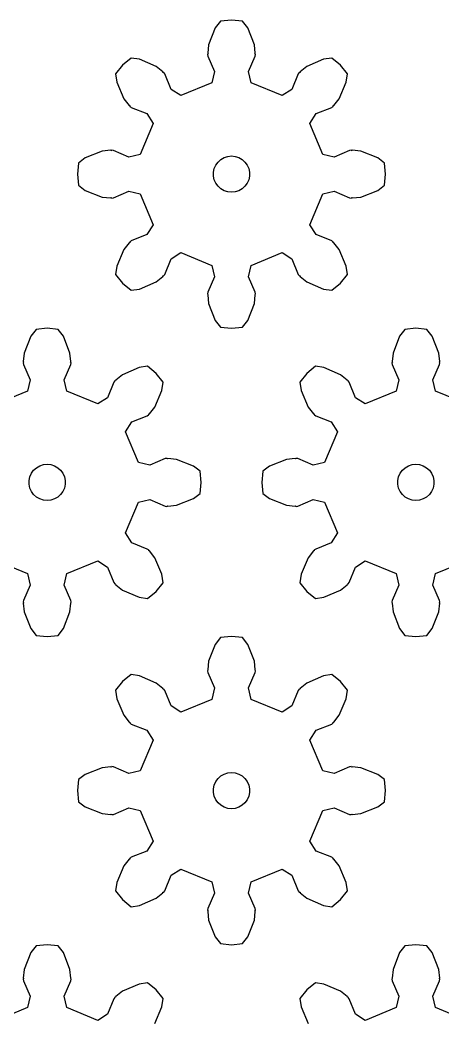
# Model space of a CAD drawing. Extents: x 0 to 208, y 0 to 229.
# Drawn here: x 56.2 to 91.1, y 146.4 to 229.2 of the extents above; entities that cross this region are included whole.
import ezdxf

# ---------------------------------------------------------------- set-up
doc = ezdxf.new("R2010")
doc.units = 0

msp = doc.modelspace()

# ---------------------------------------------------------------- linework, layer by layer
for p, q in [((72.324, 228.53), (71.774, 227.138)), ((72.741, 229.092), (72.324, 228.53)), ((73.662, 229.183), (72.741, 229.092)), ((74.583, 229.092), (73.662, 229.183)), ((75, 228.53), (74.583, 229.092)), ((75.55, 227.138), (75, 228.53)), ((71.774, 227.138), (71.693, 226.433)), ((75.631, 226.433), (75.55, 227.138)), ((65.374, 226.041), (64.659, 225.454)), ((66.067, 225.938), (65.374, 226.041)), ((71.682, 226.338), (71.681, 226.329)), ((71.681, 226.329), (71.701, 226.196)), ((71.725, 226.394), (71.682, 226.338)), ((71.693, 226.433), (71.725, 226.394)), ((71.701, 226.196), (72.249, 224.933)), ((75.075, 224.933), (75.623, 226.196)), ((75.599, 226.394), (75.631, 226.433)), ((75.642, 226.338), (75.599, 226.394)), ((75.623, 226.196), (75.643, 226.329)), ((75.643, 226.329), (75.642, 226.338)), ((81.95, 226.041), (81.257, 225.938)), ((82.665, 225.454), (81.95, 226.041)), ((64.659, 225.454), (64.072, 224.739)), ((67.439, 225.343), (66.067, 225.938)), ((67.995, 224.902), (67.439, 225.343)), ((79.885, 225.343), (79.329, 224.902)), ((81.257, 225.938), (79.885, 225.343)), ((83.252, 224.739), (82.665, 225.454)), ((64.072, 224.739), (64.175, 224.046)), ((68.001, 224.851), (67.995, 224.902)), ((68.07, 224.842), (68.001, 224.851)), ((68.078, 224.836), (68.07, 224.842)), ((68.158, 224.728), (68.078, 224.836)), ((68.664, 223.448), (68.158, 224.728)), ((72.249, 224.933), (72.029, 223.989)), ((75.295, 223.989), (75.075, 224.933)), ((79.166, 224.728), (78.66, 223.448)), ((79.246, 224.836), (79.166, 224.728)), ((79.253, 224.842), (79.246, 224.836)), ((79.323, 224.851), (79.253, 224.842)), ((79.329, 224.902), (79.323, 224.851)), ((83.149, 224.046), (83.252, 224.739)), ((64.175, 224.046), (64.77, 222.673)), ((72.029, 223.989), (69.487, 222.936)), ((77.837, 222.936), (75.295, 223.989)), ((82.554, 222.673), (83.149, 224.046)), ((64.77, 222.673), (65.211, 222.118)), ((69.487, 222.936), (68.664, 223.448)), ((78.66, 223.448), (77.837, 222.936)), ((82.113, 222.118), (82.554, 222.673)), ((65.211, 222.118), (65.262, 222.112)), ((65.262, 222.112), (65.271, 222.042)), ((65.271, 222.042), (65.277, 222.035)), ((65.277, 222.035), (65.384, 221.955)), ((65.384, 221.955), (66.665, 221.449)), ((80.659, 221.449), (81.94, 221.955)), ((81.94, 221.955), (82.047, 222.035)), ((82.047, 222.035), (82.053, 222.042)), ((82.053, 222.042), (82.062, 222.112)), ((82.062, 222.112), (82.113, 222.118)), ((66.665, 221.449), (67.177, 220.626)), ((80.147, 220.626), (80.659, 221.449)), ((67.177, 220.626), (66.124, 218.084)), ((81.2, 218.084), (80.147, 220.626)), ((61.583, 217.789), (61.02, 217.372)), ((62.974, 218.338), (61.583, 217.789)), ((63.679, 218.419), (62.974, 218.338)), ((63.719, 218.388), (63.679, 218.419)), ((63.775, 218.43), (63.719, 218.388)), ((63.784, 218.431), (63.775, 218.43)), ((63.917, 218.412), (63.784, 218.431)), ((65.18, 217.864), (63.917, 218.412)), ((66.124, 218.084), (65.18, 217.864)), ((72.78, 217.664), (73.052, 217.821)), ((73.052, 217.821), (73.35, 217.918)), ((73.35, 217.918), (73.662, 217.951)), ((73.662, 217.951), (73.974, 217.918)), ((73.974, 217.918), (74.272, 217.821)), ((74.272, 217.821), (74.544, 217.664)), ((82.144, 217.864), (81.2, 218.084)), ((83.407, 218.412), (82.144, 217.864)), ((83.54, 218.431), (83.407, 218.412)), ((83.549, 218.43), (83.54, 218.431)), ((83.605, 218.388), (83.549, 218.43)), ((83.645, 218.419), (83.605, 218.388)), ((84.35, 218.338), (83.645, 218.419)), ((85.741, 217.789), (84.35, 218.338)), ((86.304, 217.372), (85.741, 217.789)), ((61.02, 217.372), (60.93, 216.451)), ((72.17, 216.608), (72.235, 216.914)), ((72.235, 216.914), (72.363, 217.201)), ((72.363, 217.201), (72.547, 217.454)), ((72.547, 217.454), (72.78, 217.664)), ((74.544, 217.664), (74.777, 217.454)), ((74.777, 217.454), (74.961, 217.201)), ((74.961, 217.201), (75.089, 216.914)), ((75.089, 216.914), (75.154, 216.608)), ((86.394, 216.451), (86.304, 217.372)), ((60.93, 216.451), (61.02, 215.53)), ((72.17, 216.294), (72.17, 216.608)), ((72.235, 215.987), (72.17, 216.294)), ((75.154, 216.294), (75.089, 215.987)), ((75.154, 216.608), (75.154, 216.294)), ((86.304, 215.53), (86.394, 216.451)), ((61.02, 215.53), (61.583, 215.113)), ((72.363, 215.701), (72.235, 215.987)), ((72.547, 215.447), (72.363, 215.701)), ((72.78, 215.237), (72.547, 215.447)), ((73.052, 215.08), (72.78, 215.237)), ((74.544, 215.237), (74.272, 215.08)), ((74.777, 215.447), (74.544, 215.237)), ((74.961, 215.701), (74.777, 215.447)), ((75.089, 215.987), (74.961, 215.701)), ((85.741, 215.113), (86.304, 215.53)), ((61.583, 215.113), (62.974, 214.563)), ((62.974, 214.563), (63.679, 214.482)), ((63.679, 214.482), (63.719, 214.514)), ((63.719, 214.514), (63.775, 214.471)), ((63.775, 214.471), (63.784, 214.47)), ((63.784, 214.47), (63.917, 214.49)), ((63.917, 214.49), (65.18, 215.038)), ((65.18, 215.038), (66.124, 214.817)), ((66.124, 214.817), (67.177, 212.275)), ((73.35, 214.984), (73.052, 215.08)), ((73.662, 214.951), (73.35, 214.984)), ((73.974, 214.984), (73.662, 214.951)), ((74.272, 215.08), (73.974, 214.984)), ((80.147, 212.275), (81.2, 214.817)), ((81.2, 214.817), (82.144, 215.038)), ((82.144, 215.038), (83.407, 214.49)), ((83.407, 214.49), (83.54, 214.47)), ((83.54, 214.47), (83.549, 214.471)), ((83.549, 214.471), (83.605, 214.514)), ((83.605, 214.514), (83.645, 214.482)), ((83.645, 214.482), (84.35, 214.563)), ((84.35, 214.563), (85.741, 215.113)), ((67.177, 212.275), (66.665, 211.452)), ((80.659, 211.452), (80.147, 212.275)), ((66.665, 211.452), (65.384, 210.946)), ((81.94, 210.946), (80.659, 211.452)), ((65.211, 210.784), (64.77, 210.228)), ((65.262, 210.79), (65.211, 210.784)), ((65.271, 210.859), (65.262, 210.79)), ((65.277, 210.867), (65.271, 210.859)), ((65.384, 210.946), (65.277, 210.867)), ((82.047, 210.867), (81.94, 210.946)), ((82.053, 210.859), (82.047, 210.867)), ((82.062, 210.79), (82.053, 210.859)), ((82.113, 210.784), (82.062, 210.79)), ((82.554, 210.228), (82.113, 210.784)), ((64.77, 210.228), (64.175, 208.855)), ((68.158, 208.173), (68.664, 209.454)), ((68.664, 209.454), (69.487, 209.965)), ((69.487, 209.965), (72.029, 208.913)), ((75.295, 208.913), (77.837, 209.965)), ((77.837, 209.965), (78.66, 209.454)), ((78.66, 209.454), (79.166, 208.173)), ((83.149, 208.855), (82.554, 210.228)), ((64.175, 208.855), (64.072, 208.163)), ((72.029, 208.913), (72.249, 207.969)), ((75.075, 207.969), (75.295, 208.913)), ((83.252, 208.163), (83.149, 208.855)), ((64.072, 208.163), (64.659, 207.448)), ((67.439, 207.559), (67.995, 208)), ((67.995, 208), (68.001, 208.051)), ((68.001, 208.051), (68.07, 208.06)), ((68.07, 208.06), (68.078, 208.065)), ((68.078, 208.065), (68.158, 208.173)), ((72.249, 207.969), (71.701, 206.705)), ((75.623, 206.705), (75.075, 207.969)), ((79.166, 208.173), (79.246, 208.065)), ((79.246, 208.065), (79.253, 208.06)), ((79.253, 208.06), (79.323, 208.051)), ((79.323, 208.051), (79.329, 208)), ((79.329, 208), (79.885, 207.559)), ((82.665, 207.448), (83.252, 208.163)), ((64.659, 207.448), (65.374, 206.861)), ((65.374, 206.861), (66.067, 206.963)), ((66.067, 206.963), (67.439, 207.559)), ((79.885, 207.559), (81.257, 206.963)), ((81.257, 206.963), (81.95, 206.861)), ((81.95, 206.861), (82.665, 207.448)), ((71.701, 206.705), (71.681, 206.573)), ((71.681, 206.573), (71.682, 206.564)), ((71.682, 206.564), (71.725, 206.508)), ((71.725, 206.508), (71.693, 206.468)), ((71.693, 206.468), (71.774, 205.763)), ((75.55, 205.763), (75.631, 206.468)), ((75.599, 206.508), (75.642, 206.564)), ((75.631, 206.468), (75.599, 206.508)), ((75.643, 206.573), (75.623, 206.705)), ((75.642, 206.564), (75.643, 206.573)), ((71.774, 205.763), (72.324, 204.371)), ((75, 204.371), (75.55, 205.763)), ((57.509, 203.628), (57.092, 203.065)), ((58.43, 203.718), (57.509, 203.628)), ((59.35, 203.628), (58.43, 203.718)), ((59.767, 203.065), (59.35, 203.628)), ((72.324, 204.371), (72.741, 203.809)), ((72.741, 203.809), (73.662, 203.718)), ((73.662, 203.718), (74.583, 203.809)), ((74.583, 203.809), (75, 204.371)), ((87.974, 203.628), (87.557, 203.065)), ((88.894, 203.718), (87.974, 203.628)), ((89.815, 203.628), (88.894, 203.718)), ((90.232, 203.065), (89.815, 203.628)), ((57.092, 203.065), (56.542, 201.674)), ((60.317, 201.674), (59.767, 203.065)), ((87.557, 203.065), (87.007, 201.674)), ((90.782, 201.674), (90.232, 203.065)), ((56.542, 201.674), (56.461, 200.969)), ((60.398, 200.969), (60.317, 201.674)), ((87.007, 201.674), (86.926, 200.969)), ((90.863, 200.969), (90.782, 201.674)), ((56.45, 200.873), (56.449, 200.864)), ((56.449, 200.864), (56.469, 200.731)), ((56.493, 200.929), (56.45, 200.873)), ((56.461, 200.969), (56.493, 200.929)), ((56.469, 200.731), (57.016, 199.468)), ((59.843, 199.468), (60.391, 200.731)), ((60.366, 200.929), (60.398, 200.969)), ((60.409, 200.873), (60.366, 200.929)), ((60.391, 200.731), (60.41, 200.864)), ((60.41, 200.864), (60.409, 200.873)), ((66.025, 200.473), (64.652, 199.878)), ((66.718, 200.576), (66.025, 200.473)), ((67.433, 199.989), (66.718, 200.576)), ((80.606, 200.576), (79.891, 199.989)), ((81.299, 200.473), (80.606, 200.576)), ((82.672, 199.878), (81.299, 200.473)), ((86.915, 200.873), (86.914, 200.864)), ((86.914, 200.864), (86.933, 200.731)), ((86.957, 200.929), (86.915, 200.873)), ((86.926, 200.969), (86.957, 200.929)), ((86.933, 200.731), (87.481, 199.468)), ((90.307, 199.468), (90.855, 200.731)), ((90.831, 200.929), (90.863, 200.969)), ((90.874, 200.873), (90.831, 200.929)), ((90.855, 200.731), (90.875, 200.864)), ((90.875, 200.864), (90.874, 200.873)), ((64.652, 199.878), (64.096, 199.437)), ((68.02, 199.274), (67.433, 199.989)), ((79.891, 199.989), (79.304, 199.274)), ((83.228, 199.437), (82.672, 199.878)), ((57.016, 199.468), (56.796, 198.524)), ((60.063, 198.524), (59.843, 199.468)), ((63.934, 199.264), (63.428, 197.983)), ((64.014, 199.371), (63.934, 199.264)), ((64.021, 199.377), (64.014, 199.371)), ((64.091, 199.386), (64.021, 199.377)), ((64.096, 199.437), (64.091, 199.386)), ((67.917, 198.581), (68.02, 199.274)), ((79.304, 199.274), (79.407, 198.581)), ((83.233, 199.386), (83.228, 199.437)), ((83.303, 199.377), (83.233, 199.386)), ((83.31, 199.371), (83.303, 199.377)), ((83.39, 199.264), (83.31, 199.371)), ((83.896, 197.983), (83.39, 199.264)), ((87.481, 199.468), (87.261, 198.524)), ((90.528, 198.524), (90.307, 199.468)), ((56.796, 198.524), (54.254, 197.471)), ((62.605, 197.471), (60.063, 198.524)), ((63.428, 197.983), (62.605, 197.471)), ((67.322, 197.209), (67.917, 198.581)), ((79.407, 198.581), (80.002, 197.209)), ((84.719, 197.471), (83.896, 197.983)), ((87.261, 198.524), (84.719, 197.471)), ((93.07, 197.471), (90.528, 198.524)), ((66.88, 196.653), (67.322, 197.209)), ((80.002, 197.209), (80.443, 196.653)), ((65.426, 195.984), (66.707, 196.49)), ((66.707, 196.49), (66.815, 196.57)), ((66.815, 196.57), (66.821, 196.577)), ((66.821, 196.577), (66.83, 196.647)), ((66.83, 196.647), (66.88, 196.653)), ((80.443, 196.653), (80.494, 196.647)), ((80.494, 196.647), (80.503, 196.577)), ((80.503, 196.577), (80.509, 196.57)), ((80.509, 196.57), (80.617, 196.49)), ((80.617, 196.49), (81.898, 195.984)), ((64.915, 195.161), (65.426, 195.984)), ((81.898, 195.984), (82.409, 195.161)), ((65.968, 192.619), (64.915, 195.161)), ((82.409, 195.161), (81.356, 192.619)), ((68.175, 192.947), (66.912, 192.399)), ((68.307, 192.967), (68.175, 192.947)), ((68.317, 192.966), (68.307, 192.967)), ((68.372, 192.923), (68.317, 192.966)), ((68.412, 192.955), (68.372, 192.923)), ((69.117, 192.874), (68.412, 192.955)), ((70.509, 192.324), (69.117, 192.874)), ((78.207, 192.874), (76.815, 192.324)), ((78.912, 192.955), (78.207, 192.874)), ((78.952, 192.923), (78.912, 192.955)), ((79.007, 192.966), (78.952, 192.923)), ((79.016, 192.967), (79.007, 192.966)), ((79.149, 192.947), (79.016, 192.967)), ((80.412, 192.399), (79.149, 192.947)), ((57.315, 191.99), (57.548, 192.199)), ((57.548, 192.199), (57.819, 192.356)), ((57.819, 192.356), (58.118, 192.453)), ((58.118, 192.453), (58.43, 192.486)), ((58.43, 192.486), (58.741, 192.453)), ((58.741, 192.453), (59.04, 192.356)), ((59.04, 192.356), (59.311, 192.199)), ((59.311, 192.199), (59.544, 191.99)), ((66.912, 192.399), (65.968, 192.619)), ((71.071, 191.907), (70.509, 192.324)), ((76.815, 192.324), (76.253, 191.907)), ((81.356, 192.619), (80.412, 192.399)), ((87.78, 191.99), (88.013, 192.199)), ((88.013, 192.199), (88.284, 192.356)), ((88.284, 192.356), (88.583, 192.453)), ((88.583, 192.453), (88.894, 192.486)), ((88.894, 192.486), (89.206, 192.453)), ((89.206, 192.453), (89.504, 192.356)), ((89.504, 192.356), (89.776, 192.199)), ((89.776, 192.199), (90.009, 191.99)), ((56.938, 191.143), (57.003, 191.449)), ((57.003, 191.449), (57.131, 191.736)), ((57.131, 191.736), (57.315, 191.99)), ((59.544, 191.99), (59.729, 191.736)), ((59.729, 191.736), (59.856, 191.449)), ((59.856, 191.449), (59.921, 191.143)), ((71.162, 190.986), (71.071, 191.907)), ((76.253, 191.907), (76.162, 190.986)), ((87.403, 191.143), (87.468, 191.449)), ((87.468, 191.449), (87.595, 191.736)), ((87.595, 191.736), (87.78, 191.99)), ((90.009, 191.99), (90.193, 191.736)), ((90.193, 191.736), (90.321, 191.449)), ((90.321, 191.449), (90.386, 191.143)), ((56.938, 190.829), (56.938, 191.143)), ((57.003, 190.522), (56.938, 190.829)), ((57.131, 190.236), (57.003, 190.522)), ((59.856, 190.522), (59.729, 190.236)), ((59.921, 190.829), (59.856, 190.522)), ((59.921, 191.143), (59.921, 190.829)), ((71.071, 190.065), (71.162, 190.986)), ((76.162, 190.986), (76.253, 190.065)), ((87.403, 190.829), (87.403, 191.143)), ((87.468, 190.522), (87.403, 190.829)), ((87.595, 190.236), (87.468, 190.522)), ((90.321, 190.522), (90.193, 190.236)), ((90.386, 190.829), (90.321, 190.522)), ((90.386, 191.143), (90.386, 190.829)), ((57.315, 189.982), (57.131, 190.236)), ((57.548, 189.772), (57.315, 189.982)), ((57.819, 189.616), (57.548, 189.772)), ((58.118, 189.519), (57.819, 189.616)), ((59.04, 189.616), (58.741, 189.519)), ((59.311, 189.772), (59.04, 189.616)), ((59.544, 189.982), (59.311, 189.772)), ((59.729, 190.236), (59.544, 189.982)), ((65.968, 189.353), (66.912, 189.573)), ((66.912, 189.573), (68.175, 189.025)), ((69.117, 189.098), (70.509, 189.648)), ((70.509, 189.648), (71.071, 190.065)), ((76.253, 190.065), (76.815, 189.648)), ((76.815, 189.648), (78.207, 189.098)), ((79.149, 189.025), (80.412, 189.573)), ((80.412, 189.573), (81.356, 189.353)), ((87.78, 189.982), (87.595, 190.236)), ((88.013, 189.772), (87.78, 189.982)), ((88.284, 189.616), (88.013, 189.772)), ((88.583, 189.519), (88.284, 189.616)), ((89.504, 189.616), (89.206, 189.519)), ((89.776, 189.772), (89.504, 189.616)), ((90.009, 189.982), (89.776, 189.772)), ((90.193, 190.236), (90.009, 189.982)), ((58.43, 189.486), (58.118, 189.519)), ((58.741, 189.519), (58.43, 189.486)), ((64.915, 186.811), (65.968, 189.353)), ((68.175, 189.025), (68.307, 189.005)), ((68.307, 189.005), (68.317, 189.006)), ((68.317, 189.006), (68.372, 189.049)), ((68.372, 189.049), (68.412, 189.017)), ((68.412, 189.017), (69.117, 189.098)), ((78.207, 189.098), (78.912, 189.017)), ((78.912, 189.017), (78.952, 189.049)), ((78.952, 189.049), (79.007, 189.006)), ((79.007, 189.006), (79.016, 189.005)), ((79.016, 189.005), (79.149, 189.025)), ((81.356, 189.353), (82.409, 186.811)), ((88.894, 189.486), (88.583, 189.519)), ((89.206, 189.519), (88.894, 189.486)), ((65.426, 185.988), (64.915, 186.811)), ((82.409, 186.811), (81.898, 185.988)), ((66.707, 185.482), (65.426, 185.988)), ((66.815, 185.402), (66.707, 185.482)), ((80.617, 185.482), (80.509, 185.402)), ((81.898, 185.988), (80.617, 185.482)), ((66.821, 185.394), (66.815, 185.402)), ((66.83, 185.325), (66.821, 185.394)), ((66.88, 185.319), (66.83, 185.325)), ((67.322, 184.763), (66.88, 185.319)), ((67.917, 183.391), (67.322, 184.763)), ((80.002, 184.763), (79.407, 183.391)), ((80.443, 185.319), (80.002, 184.763)), ((80.494, 185.325), (80.443, 185.319)), ((80.503, 185.394), (80.494, 185.325)), ((80.509, 185.402), (80.503, 185.394)), ((54.254, 184.501), (56.796, 183.448)), ((60.063, 183.448), (62.605, 184.501)), ((62.605, 184.501), (63.428, 183.989)), ((63.428, 183.989), (63.934, 182.708)), ((83.39, 182.708), (83.896, 183.989)), ((83.896, 183.989), (84.719, 184.501)), ((84.719, 184.501), (87.261, 183.448)), ((90.528, 183.448), (93.07, 184.501)), ((56.796, 183.448), (57.016, 182.504)), ((59.843, 182.504), (60.063, 183.448)), ((68.02, 182.698), (67.917, 183.391)), ((79.407, 183.391), (79.304, 182.698)), ((87.261, 183.448), (87.481, 182.504)), ((90.307, 182.504), (90.528, 183.448)), ((57.016, 182.504), (56.469, 181.241)), ((60.391, 181.241), (59.843, 182.504)), ((63.934, 182.708), (64.014, 182.601)), ((64.014, 182.601), (64.021, 182.595)), ((64.021, 182.595), (64.091, 182.586)), ((64.091, 182.586), (64.096, 182.535)), ((64.096, 182.535), (64.652, 182.094)), ((67.433, 181.983), (68.02, 182.698)), ((79.304, 182.698), (79.891, 181.983)), ((82.672, 182.094), (83.228, 182.535)), ((83.228, 182.535), (83.233, 182.586)), ((83.233, 182.586), (83.303, 182.595)), ((83.303, 182.595), (83.31, 182.601)), ((83.31, 182.601), (83.39, 182.708)), ((87.481, 182.504), (86.933, 181.241)), ((90.855, 181.241), (90.307, 182.504)), ((64.652, 182.094), (66.025, 181.499)), ((66.025, 181.499), (66.718, 181.396)), ((66.718, 181.396), (67.433, 181.983)), ((79.891, 181.983), (80.606, 181.396)), ((80.606, 181.396), (81.299, 181.499)), ((81.299, 181.499), (82.672, 182.094)), ((56.469, 181.241), (56.449, 181.108)), ((56.449, 181.108), (56.45, 181.099)), ((56.45, 181.099), (56.493, 181.043)), ((56.493, 181.043), (56.461, 181.003)), ((56.461, 181.003), (56.542, 180.298)), ((60.317, 180.298), (60.398, 181.003)), ((60.366, 181.043), (60.409, 181.099)), ((60.398, 181.003), (60.366, 181.043)), ((60.41, 181.108), (60.391, 181.241)), ((60.409, 181.099), (60.41, 181.108)), ((86.933, 181.241), (86.914, 181.108)), ((86.914, 181.108), (86.915, 181.099)), ((86.915, 181.099), (86.957, 181.043)), ((86.957, 181.043), (86.926, 181.003)), ((86.926, 181.003), (87.007, 180.298)), ((90.782, 180.298), (90.863, 181.003)), ((90.831, 181.043), (90.874, 181.099)), ((90.863, 181.003), (90.831, 181.043)), ((90.875, 181.108), (90.855, 181.241)), ((90.874, 181.099), (90.875, 181.108)), ((56.542, 180.298), (57.092, 178.907)), ((59.767, 178.907), (60.317, 180.298)), ((87.007, 180.298), (87.557, 178.907)), ((90.232, 178.907), (90.782, 180.298)), ((57.092, 178.907), (57.509, 178.344)), ((59.35, 178.344), (59.767, 178.907)), ((87.557, 178.907), (87.974, 178.344)), ((89.815, 178.344), (90.232, 178.907)), ((57.509, 178.344), (58.43, 178.254)), ((58.43, 178.254), (59.35, 178.344)), ((72.741, 178.163), (72.324, 177.6)), ((73.662, 178.254), (72.741, 178.163)), ((74.583, 178.163), (73.662, 178.254)), ((75, 177.6), (74.583, 178.163)), ((87.974, 178.344), (88.894, 178.254)), ((88.894, 178.254), (89.815, 178.344)), ((72.324, 177.6), (71.774, 176.209)), ((75.55, 176.209), (75, 177.6)), ((71.774, 176.209), (71.693, 175.504)), ((71.693, 175.504), (71.725, 175.464)), ((75.631, 175.504), (75.55, 176.209)), ((75.599, 175.464), (75.631, 175.504)), ((65.374, 175.111), (64.659, 174.524)), ((66.067, 175.008), (65.374, 175.111)), ((67.439, 174.413), (66.067, 175.008)), ((71.682, 175.408), (71.681, 175.399)), ((71.681, 175.399), (71.701, 175.267)), ((71.725, 175.464), (71.682, 175.408)), ((71.701, 175.267), (72.249, 174.003)), ((75.075, 174.003), (75.623, 175.267)), ((75.642, 175.408), (75.599, 175.464)), ((75.623, 175.267), (75.643, 175.399)), ((75.643, 175.399), (75.642, 175.408)), ((81.257, 175.008), (79.885, 174.413)), ((81.95, 175.111), (81.257, 175.008)), ((82.665, 174.524), (81.95, 175.111)), ((64.659, 174.524), (64.072, 173.809)), ((67.995, 173.972), (67.439, 174.413)), ((68.001, 173.921), (67.995, 173.972)), ((68.07, 173.912), (68.001, 173.921)), ((68.078, 173.906), (68.07, 173.912)), ((68.158, 173.799), (68.078, 173.906)), ((72.249, 174.003), (72.029, 173.059)), ((75.295, 173.059), (75.075, 174.003)), ((79.246, 173.906), (79.166, 173.799)), ((79.253, 173.912), (79.246, 173.906)), ((79.323, 173.921), (79.253, 173.912)), ((79.329, 173.972), (79.323, 173.921)), ((79.885, 174.413), (79.329, 173.972)), ((83.252, 173.809), (82.665, 174.524)), ((64.072, 173.809), (64.175, 173.116)), ((64.175, 173.116), (64.77, 171.744)), ((68.664, 172.518), (68.158, 173.799)), ((72.029, 173.059), (69.487, 172.006)), ((77.837, 172.006), (75.295, 173.059)), ((79.166, 173.799), (78.66, 172.518)), ((82.554, 171.744), (83.149, 173.116)), ((83.149, 173.116), (83.252, 173.809)), ((69.487, 172.006), (68.664, 172.518)), ((78.66, 172.518), (77.837, 172.006)), ((64.77, 171.744), (65.211, 171.188)), ((82.113, 171.188), (82.554, 171.744)), ((65.211, 171.188), (65.262, 171.182)), ((65.262, 171.182), (65.271, 171.113)), ((65.271, 171.113), (65.277, 171.105)), ((65.277, 171.105), (65.384, 171.026)), ((65.384, 171.026), (66.665, 170.52)), ((66.665, 170.52), (67.177, 169.696)), ((80.147, 169.696), (80.659, 170.52)), ((80.659, 170.52), (81.94, 171.026)), ((81.94, 171.026), (82.047, 171.105)), ((82.047, 171.105), (82.053, 171.113)), ((82.053, 171.113), (82.062, 171.182)), ((82.062, 171.182), (82.113, 171.188)), ((67.177, 169.696), (66.124, 167.154)), ((81.2, 167.154), (80.147, 169.696)), ((62.974, 167.409), (61.583, 166.859)), ((63.679, 167.49), (62.974, 167.409)), ((63.719, 167.458), (63.679, 167.49)), ((63.775, 167.501), (63.719, 167.458)), ((63.784, 167.502), (63.775, 167.501)), ((63.917, 167.482), (63.784, 167.502)), ((65.18, 166.934), (63.917, 167.482)), ((83.407, 167.482), (82.144, 166.934)), ((83.54, 167.502), (83.407, 167.482)), ((83.549, 167.501), (83.54, 167.502)), ((83.605, 167.458), (83.549, 167.501)), ((83.645, 167.49), (83.605, 167.458)), ((84.35, 167.409), (83.645, 167.49)), ((85.741, 166.859), (84.35, 167.409)), ((61.02, 166.442), (60.93, 165.521)), ((61.583, 166.859), (61.02, 166.442)), ((66.124, 167.154), (65.18, 166.934)), ((72.363, 166.271), (72.547, 166.525)), ((72.547, 166.525), (72.78, 166.735)), ((72.78, 166.735), (73.052, 166.891)), ((73.052, 166.891), (73.35, 166.988)), ((73.35, 166.988), (73.662, 167.021)), ((73.662, 167.021), (73.974, 166.988)), ((73.974, 166.988), (74.272, 166.891)), ((74.272, 166.891), (74.544, 166.735)), ((74.544, 166.735), (74.777, 166.525)), ((74.777, 166.525), (74.961, 166.271)), ((82.144, 166.934), (81.2, 167.154)), ((86.304, 166.442), (85.741, 166.859)), ((86.394, 165.521), (86.304, 166.442)), ((72.17, 165.678), (72.235, 165.985)), ((72.17, 165.364), (72.17, 165.678)), ((72.235, 165.985), (72.363, 166.271)), ((74.961, 166.271), (75.089, 165.985)), ((75.089, 165.985), (75.154, 165.678)), ((75.154, 165.678), (75.154, 165.364)), ((60.93, 165.521), (61.02, 164.6)), ((72.235, 165.058), (72.17, 165.364)), ((72.363, 164.771), (72.235, 165.058)), ((72.547, 164.517), (72.363, 164.771)), ((74.961, 164.771), (74.777, 164.517)), ((75.089, 165.058), (74.961, 164.771)), ((75.154, 165.364), (75.089, 165.058)), ((86.304, 164.6), (86.394, 165.521)), ((61.02, 164.6), (61.583, 164.183)), ((61.583, 164.183), (62.974, 163.634)), ((63.917, 163.56), (65.18, 164.108)), ((65.18, 164.108), (66.124, 163.888)), ((72.78, 164.308), (72.547, 164.517)), ((73.052, 164.151), (72.78, 164.308)), ((73.35, 164.054), (73.052, 164.151)), ((73.662, 164.021), (73.35, 164.054)), ((73.974, 164.054), (73.662, 164.021)), ((74.272, 164.151), (73.974, 164.054)), ((74.544, 164.308), (74.272, 164.151)), ((74.777, 164.517), (74.544, 164.308)), ((81.2, 163.888), (82.144, 164.108)), ((82.144, 164.108), (83.407, 163.56)), ((84.35, 163.634), (85.741, 164.183)), ((85.741, 164.183), (86.304, 164.6)), ((62.974, 163.634), (63.679, 163.553)), ((63.679, 163.553), (63.719, 163.584)), ((63.719, 163.584), (63.775, 163.542)), ((63.775, 163.542), (63.784, 163.54)), ((63.784, 163.54), (63.917, 163.56)), ((66.124, 163.888), (67.177, 161.346)), ((80.147, 161.346), (81.2, 163.888)), ((83.407, 163.56), (83.54, 163.54)), ((83.54, 163.54), (83.549, 163.542)), ((83.549, 163.542), (83.605, 163.584)), ((83.605, 163.584), (83.645, 163.553)), ((83.645, 163.553), (84.35, 163.634)), ((67.177, 161.346), (66.665, 160.523)), ((80.659, 160.523), (80.147, 161.346)), ((65.211, 159.854), (64.77, 159.299)), ((65.262, 159.86), (65.211, 159.854)), ((65.271, 159.93), (65.262, 159.86)), ((65.277, 159.937), (65.271, 159.93)), ((65.384, 160.017), (65.277, 159.937)), ((66.665, 160.523), (65.384, 160.017)), ((81.94, 160.017), (80.659, 160.523)), ((82.047, 159.937), (81.94, 160.017)), ((82.053, 159.93), (82.047, 159.937)), ((82.062, 159.86), (82.053, 159.93)), ((82.113, 159.854), (82.062, 159.86)), ((82.554, 159.299), (82.113, 159.854)), ((64.77, 159.299), (64.175, 157.926)), ((68.664, 158.524), (69.487, 159.036)), ((69.487, 159.036), (72.029, 157.983)), ((75.295, 157.983), (77.837, 159.036)), ((77.837, 159.036), (78.66, 158.524)), ((83.149, 157.926), (82.554, 159.299)), ((68.158, 157.243), (68.664, 158.524)), ((78.66, 158.524), (79.166, 157.243)), ((64.175, 157.926), (64.072, 157.233)), ((72.029, 157.983), (72.249, 157.039)), ((75.075, 157.039), (75.295, 157.983)), ((83.252, 157.233), (83.149, 157.926)), ((64.072, 157.233), (64.659, 156.518)), ((64.659, 156.518), (65.374, 155.931)), ((66.067, 156.034), (67.439, 156.629)), ((67.439, 156.629), (67.995, 157.07)), ((67.995, 157.07), (68.001, 157.121)), ((68.001, 157.121), (68.07, 157.13)), ((68.07, 157.13), (68.078, 157.136)), ((68.078, 157.136), (68.158, 157.243)), ((72.249, 157.039), (71.701, 155.776)), ((75.623, 155.776), (75.075, 157.039)), ((79.166, 157.243), (79.246, 157.136)), ((79.246, 157.136), (79.253, 157.13)), ((79.253, 157.13), (79.323, 157.121)), ((79.323, 157.121), (79.329, 157.07)), ((79.329, 157.07), (79.885, 156.629)), ((79.885, 156.629), (81.257, 156.034)), ((81.95, 155.931), (82.665, 156.518)), ((82.665, 156.518), (83.252, 157.233)), ((65.374, 155.931), (66.067, 156.034)), ((71.701, 155.776), (71.681, 155.643)), ((71.681, 155.643), (71.682, 155.634)), ((71.682, 155.634), (71.725, 155.578)), ((75.599, 155.578), (75.642, 155.634)), ((75.643, 155.643), (75.623, 155.776)), ((75.642, 155.634), (75.643, 155.643)), ((81.257, 156.034), (81.95, 155.931)), ((71.725, 155.578), (71.693, 155.538)), ((71.693, 155.538), (71.774, 154.833)), ((71.774, 154.833), (72.324, 153.442)), ((75, 153.442), (75.55, 154.833)), ((75.55, 154.833), (75.631, 155.538)), ((75.631, 155.538), (75.599, 155.578)), ((72.324, 153.442), (72.741, 152.879)), ((74.583, 152.879), (75, 153.442)), ((57.509, 152.698), (57.092, 152.136)), ((58.43, 152.789), (57.509, 152.698)), ((59.35, 152.698), (58.43, 152.789)), ((59.767, 152.136), (59.35, 152.698)), ((72.741, 152.879), (73.662, 152.789)), ((73.662, 152.789), (74.583, 152.879)), ((87.974, 152.698), (87.557, 152.136)), ((88.894, 152.789), (87.974, 152.698)), ((89.815, 152.698), (88.894, 152.789)), ((90.232, 152.136), (89.815, 152.698)), ((57.092, 152.136), (56.542, 150.744)), ((60.317, 150.744), (59.767, 152.136)), ((87.557, 152.136), (87.007, 150.744)), ((90.782, 150.744), (90.232, 152.136)), ((56.542, 150.744), (56.461, 150.039)), ((60.398, 150.039), (60.317, 150.744)), ((87.007, 150.744), (86.926, 150.039)), ((90.863, 150.039), (90.782, 150.744)), ((56.45, 149.943), (56.449, 149.934)), ((56.449, 149.934), (56.469, 149.802)), ((56.493, 149.999), (56.45, 149.943)), ((56.461, 150.039), (56.493, 149.999)), ((60.366, 149.999), (60.398, 150.039)), ((60.409, 149.943), (60.366, 149.999)), ((60.391, 149.802), (60.41, 149.934)), ((60.41, 149.934), (60.409, 149.943)), ((86.915, 149.943), (86.914, 149.934)), ((86.914, 149.934), (86.933, 149.802)), ((86.957, 149.999), (86.915, 149.943)), ((86.926, 150.039), (86.957, 149.999)), ((90.831, 149.999), (90.863, 150.039)), ((90.874, 149.943), (90.831, 149.999)), ((90.855, 149.802), (90.875, 149.934)), ((90.875, 149.934), (90.874, 149.943)), ((56.469, 149.802), (57.016, 148.538)), ((59.843, 148.538), (60.391, 149.802)), ((66.025, 149.544), (64.652, 148.948)), ((66.718, 149.646), (66.025, 149.544)), ((67.433, 149.06), (66.718, 149.646)), ((68.02, 148.344), (67.433, 149.06)), ((79.891, 149.06), (79.304, 148.344)), ((80.606, 149.646), (79.891, 149.06)), ((81.299, 149.544), (80.606, 149.646)), ((82.672, 148.948), (81.299, 149.544)), ((86.933, 149.802), (87.481, 148.538)), ((90.307, 148.538), (90.855, 149.802)), ((57.016, 148.538), (56.796, 147.595)), ((60.063, 147.595), (59.843, 148.538)), ((63.934, 148.334), (63.428, 147.053)), ((64.014, 148.442), (63.934, 148.334)), ((64.021, 148.447), (64.014, 148.442)), ((64.091, 148.457), (64.021, 148.447)), ((64.096, 148.507), (64.091, 148.457)), ((64.652, 148.948), (64.096, 148.507)), ((67.917, 147.652), (68.02, 148.344)), ((79.304, 148.344), (79.407, 147.652)), ((83.228, 148.507), (82.672, 148.948)), ((83.233, 148.457), (83.228, 148.507)), ((83.303, 148.447), (83.233, 148.457)), ((83.31, 148.442), (83.303, 148.447)), ((83.39, 148.334), (83.31, 148.442)), ((83.896, 147.053), (83.39, 148.334)), ((87.481, 148.538), (87.261, 147.595)), ((90.528, 147.595), (90.307, 148.538)), ((56.796, 147.595), (54.254, 146.542)), ((62.605, 146.542), (60.063, 147.595)), ((67.322, 146.279), (67.917, 147.652)), ((79.407, 147.652), (80.002, 146.279)), ((87.261, 147.595), (84.719, 146.542)), ((93.07, 146.542), (90.528, 147.595)), ((63.428, 147.053), (62.605, 146.542)), ((84.719, 146.542), (83.896, 147.053))]:
    msp.add_line(p, q)

doc.saveas('drawing.dxf')
